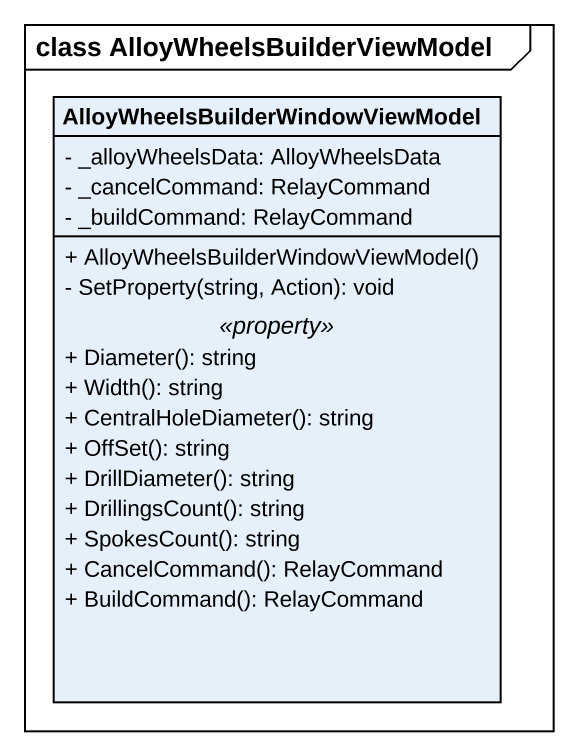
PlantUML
@startuml
mainframe class AlloyWheelsBuilderViewModel
hide circle
hide empty members
skinparam classAttributeIconSize 0
class "AlloyWheelsBuilderWindowViewModel" as AlloyWheelsBuilderWindowView {
  - _alloyWheelsData: AlloyWheelsData
  - _cancelCommand: RelayCommand
  - _buildCommand: RelayCommand
  --
  + AlloyWheelsBuilderWindowViewModel()
  - SetProperty(string, Action): void
  .. <<property>> ..
  + Diameter(): string
  + Width(): string
  + CentralHoleDiameter(): string
  + OffSet(): string
  + DrillDiameter(): string
  + DrillingsCount(): string
  + SpokesCount(): string
  + CancelCommand(): RelayCommand
  + BuildCommand(): RelayCommand
}
@enduml
